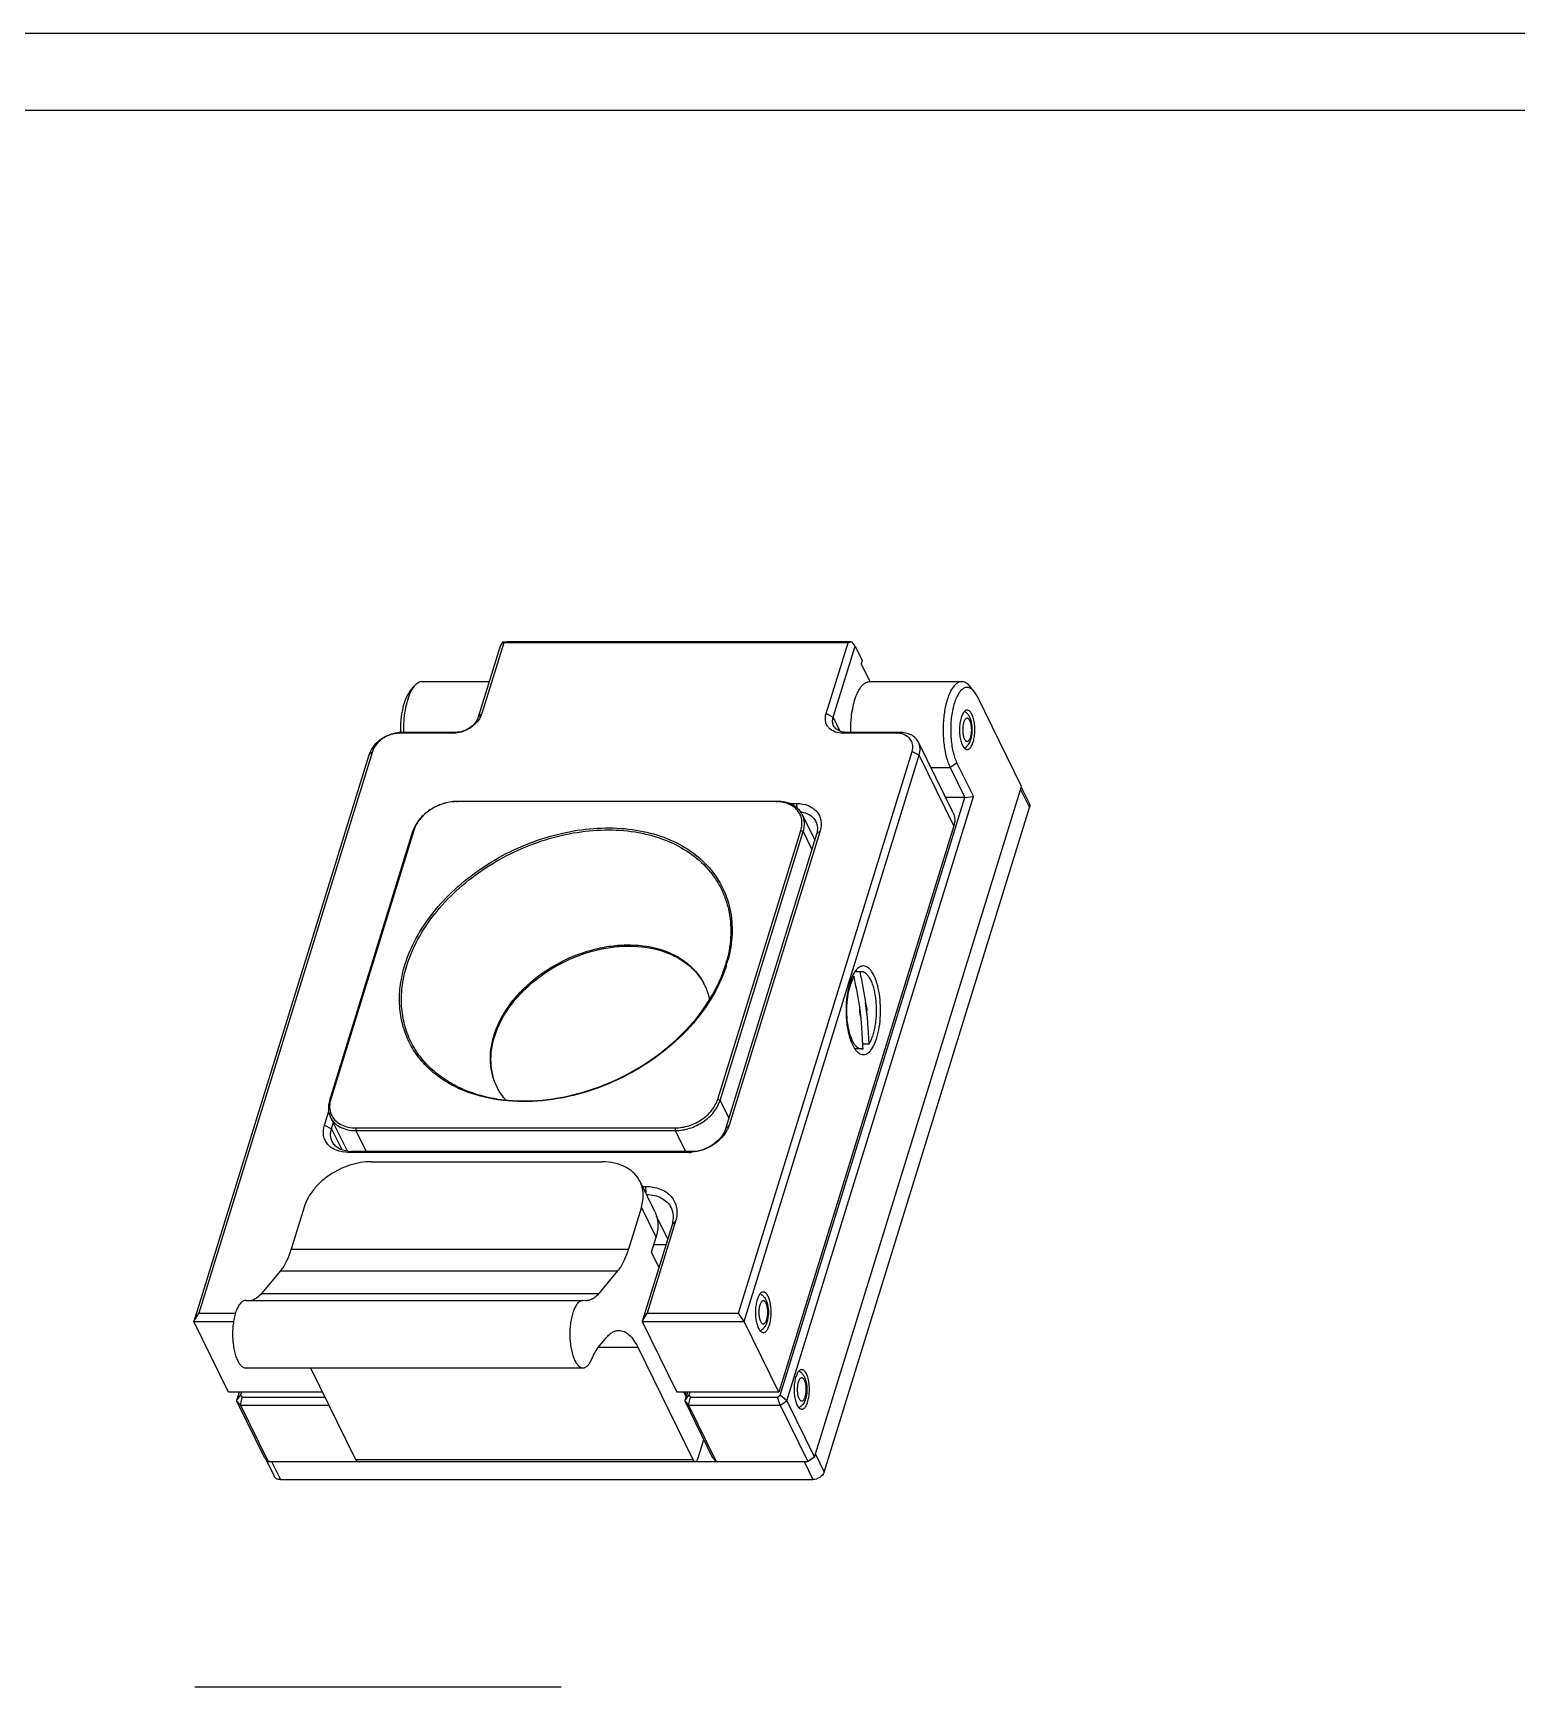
# Model space of a CAD drawing. Header units: inches. Extents: x 480 to 724, y 83 to 258.
# Drawn here: x 570.3 to 647.2, y 172 to 257.8 of the extents above; entities that cross this region are included whole.
import ezdxf

# ---------------------------------------------------------------- set-up
doc = ezdxf.new("R2010")
doc.units = ezdxf.units.IN
doc.header["$MEASUREMENT"] = 0
doc.layers.add('02___PRT_ALL_AXES', color=7, linetype='Continuous')

msp = doc.modelspace()

# ---------------------------------------------------------------- linework, layer by layer
at = {"color": 7, "linetype": 'Continuous'}
for p, q in [((594.486, 226.01), (593.348, 222.328)), ((594.671, 226.196), (593.533, 222.515)), ((594.615, 226.221), (594.486, 226.01)), ((594.835, 226.245), (594.615, 226.221)), ((594.615, 226.221), (594.671, 226.196)), ((612.539, 226.196), (594.671, 226.196)), ((612.703, 226.245), (594.835, 226.245)), ((611.402, 222.515), (612.539, 226.196)), ((611.769, 222.328), (612.907, 226.01)), ((612.759, 226.221), (612.539, 226.196)), ((612.759, 226.221), (612.703, 226.245)), ((612.907, 226.01), (612.759, 226.221)), ((612.907, 226.01), (613.273, 225.264)), ((613.273, 225.264), (613.225, 225.107)), ((613.682, 224.176), (613.225, 225.107)), ((589.806, 223.67), (590.033, 223.941)), ((590.445, 224.176), (593.919, 224.176)), ((613.656, 224.176), (618.445, 224.176)), ((619.084, 223.67), (618.857, 223.941)), ((619.254, 223.399), (619.084, 223.67)), ((621.542, 218.737), (619.254, 223.399)), ((593.533, 222.515), (593.348, 222.328)), ((611.402, 222.515), (611.769, 222.328)), ((611.769, 222.328), (612.122, 221.61)), ((589.258, 221.496), (589.422, 221.545)), ((592.021, 221.496), (589.258, 221.496)), ((592.185, 221.545), (589.422, 221.545)), ((592.021, 221.496), (592.185, 221.545)), ((612.284, 221.496), (612.448, 221.545)), ((615.047, 221.496), (612.284, 221.496)), ((615.212, 221.545), (612.448, 221.545)), ((615.047, 221.496), (615.212, 221.545)), ((587.862, 220.556), (578.857, 191.417)), ((587.862, 220.556), (587.677, 220.37)), ((606.857, 191.417), (615.862, 220.556)), ((615.862, 220.556), (616.23, 220.37)), ((617.995, 217.363), (616.195, 221.031)), ((587.677, 220.37), (578.6, 190.995)), ((607.153, 190.995), (616.23, 220.37)), ((618.03, 216.703), (616.23, 220.37)), ((616.84, 219.718), (617.84, 219.718)), ((618.189, 219.953), (617.84, 219.718)), ((617.84, 219.718), (618.603, 218.164)), ((618.189, 219.953), (619.043, 218.212)), ((610.794, 183.957), (621.542, 218.737)), ((592.22, 217.95), (592.275, 217.966)), ((608.799, 217.95), (592.22, 217.95)), ((608.854, 217.966), (592.275, 217.966)), ((608.799, 217.95), (608.854, 217.966)), ((609.023, 187.163), (618.603, 218.164)), ((609.36, 186.879), (619.043, 218.212)), ((618.603, 218.164), (617.602, 218.164)), ((618.603, 218.164), (619.043, 218.212)), ((621.494, 218.58), (621.951, 217.648)), ((621.531, 218.701), (621.939, 217.868)), ((609.498, 217.854), (609.869, 217.854)), ((609.869, 217.854), (609.879, 217.628)), ((610.165, 217.281), (610.814, 215.959)), ((611.3, 183.182), (621.951, 217.648)), ((589.949, 216.4), (585.64, 202.457)), ((590.01, 216.462), (585.702, 202.519)), ((590.01, 216.462), (589.949, 216.4)), ((605.781, 202.519), (610.09, 216.462)), ((605.903, 202.457), (610.212, 216.4)), ((610.907, 216.258), (606.186, 200.983)), ((611.091, 216.444), (606.371, 201.169)), ((618.03, 216.703), (608.952, 187.328)), ((610.09, 216.462), (610.212, 216.4)), ((610.212, 216.4), (610.665, 215.477)), ((611.091, 216.444), (610.907, 216.258)), ((589.55, 209.49), (589.551, 209.495)), ((612.86, 208.876), (612.753, 208.876)), ((613.157, 209.117), (612.891, 209.117)), ((613.239, 209.128), (613.157, 209.117)), ((613.218, 206.722), (613.147, 207.294)), ((613.515, 206.963), (613.444, 207.535)), ((613.239, 205.128), (613.321, 205.139)), ((613.618, 205.381), (613.306, 205.381)), ((585.702, 202.519), (585.64, 202.457)), ((605.781, 202.519), (605.903, 202.457)), ((605.903, 202.457), (606.356, 201.533)), ((585.371, 201.169), (585.593, 201.889)), ((585.687, 201.575), (586.542, 199.833)), ((585.371, 201.169), (585.739, 200.983)), ((585.739, 200.983), (585.831, 201.281)), ((585.739, 200.983), (586.268, 199.905)), ((586.992, 201.03), (586.998, 200.89)), ((586.992, 201.03), (603.571, 201.03)), ((586.998, 200.89), (587.529, 199.808)), ((586.998, 200.89), (603.577, 200.89)), ((603.571, 201.03), (603.577, 200.89)), ((603.577, 200.89), (604.108, 199.808)), ((606.371, 201.169), (606.186, 200.983)), ((586.593, 199.759), (586.757, 199.808)), ((604.277, 199.759), (586.593, 199.759)), ((604.442, 199.808), (586.757, 199.808)), ((587.807, 199.274), (599.781, 199.274)), ((604.277, 199.759), (604.442, 199.808)), ((602.51, 196.691), (601.748, 198.246)), ((601.87, 197.997), (602.029, 197.997)), ((602.029, 197.997), (602.045, 197.64)), ((584.318, 196.924), (583.645, 194.748)), ((601.818, 196.924), (601.145, 194.748)), ((602.58, 195.37), (601.818, 196.924)), ((602.592, 196.465), (603.178, 195.272)), ((603.406, 196.009), (601.856, 190.995)), ((603.59, 196.195), (602.114, 191.417)), ((603.59, 196.195), (603.406, 196.009)), ((602.338, 194.587), (602.58, 195.37)), ((603.083, 194.964), (602.455, 194.964)), ((578.6, 190.995), (578.857, 191.417)), ((578.857, 191.417), (580.756, 191.417)), ((601.856, 190.995), (602.114, 191.417)), ((602.114, 191.417), (606.857, 191.417)), ((607.153, 190.995), (606.857, 191.417)), ((580.399, 187.328), (578.6, 190.995)), ((578.6, 190.995), (580.656, 190.995)), ((601.856, 190.995), (607.153, 190.995)), ((601.856, 190.995), (603.656, 187.328)), ((608.952, 187.328), (607.153, 190.995)), ((585.268, 187.328), (580.399, 187.328)), ((580.946, 187.328), (580.808, 186.879)), ((580.808, 186.879), (581.022, 187.163)), ((581.011, 186.644), (581.107, 187.065)), ((581.073, 187.328), (581.022, 187.163)), ((581.022, 187.163), (581.107, 187.065)), ((581.107, 187.065), (585.397, 187.065)), ((608.952, 187.328), (603.656, 187.328)), ((604.203, 187.328), (604.064, 186.879)), ((604.064, 186.879), (604.279, 187.163)), ((604.268, 186.644), (604.364, 187.065)), ((604.33, 187.328), (604.279, 187.163)), ((604.279, 187.163), (604.364, 187.065)), ((604.364, 187.065), (608.878, 187.065)), ((608.878, 187.065), (609.023, 187.163)), ((609.012, 186.644), (608.878, 187.065)), ((609.36, 186.879), (609.023, 187.163)), ((580.808, 186.879), (581.011, 186.644)), ((580.808, 186.879), (582.241, 183.957)), ((581.011, 186.644), (582.445, 183.722)), ((581.011, 186.644), (585.603, 186.644)), ((604.064, 186.879), (604.268, 186.644)), ((604.064, 186.879), (605.498, 183.957)), ((604.268, 186.644), (609.012, 186.644)), ((604.268, 186.644), (605.702, 183.722)), ((609.012, 186.644), (609.36, 186.879)), ((609.012, 186.644), (610.445, 183.722)), ((609.36, 186.879), (610.794, 183.957)), ((582.445, 183.722), (582.241, 183.957)), ((582.308, 183.881), (582.759, 182.961)), ((582.445, 183.722), (587.104, 183.722)), ((582.629, 183.722), (583.087, 182.79)), ((604.604, 183.722), (610.445, 183.722)), ((605.702, 183.722), (605.498, 183.957)), ((610.261, 183.722), (610.719, 182.79)), ((610.794, 183.957), (610.445, 183.722)), ((610.843, 184.114), (611.3, 183.182)), ((583.087, 182.79), (610.719, 182.79))]:
    msp.add_line(p, q, dxfattribs=at)
for points in [[(724.241, 83.387), (480.45, 83.387), (480.45, 257.813), (724.241, 257.813)], [(720.241, 87.387), (484.45, 87.387), (484.45, 253.813), (720.241, 253.813)]]:
    msp.add_lwpolyline(points, close=True)
for centre, radius, start, end in [((591.738, 222.703), 2.114, 153.47499, 154.08499), ((589.423, 219.848), 1.697, 90.04962, 95.6548), ((612.43, 222.438), 0.891, 256.27712, 260.9143), ((615.066, 220.409), 1.087, 76.30493, 82.52633), ((589.029, 219.918), 1.428, 148.02939, 151.67515), ((618.341, 221.202), 0.529, 295.8349, 302.14588), ((618.34, 221.204), 0.53, 302.1467, 303.16806), ((618.429, 221.42), 0.487, 332.43208, 333.70878), ((592.275, 215.784), 2.183, 90.00332, 91.43689), ((608.8, 215.926), 2.024, 88.46693, 90.00256), ((591.44, 215.939), 1.561, 159.90445, 162.81413), ((599.67, 211.467), 6.81, 342.82741, 343.25601), ((599.781, 211.434), 6.694, 343.25152, 345.24885), ((599.624, 211.535), 6.926, 342.39011, 342.82734), ((599.744, 211.499), 6.8, 342.82282, 344.84861), ((602.278, 207.09), 3.123, 25.88277, 26.13634), ((614.816, 207.714), 2.283, 158.95597, 159.1411), ((598.509, 204.482), 4.542, 162.82706, 163.52699), ((587.052, 202.101), 1.413, 162.81758, 165.83487), ((597.112, 204.555), 3.122, 206.13632, 207.16591), ((604.795, 201.686), 1.66, 329.99226, 333.44996), ((586.756, 201.354), 1.546, 264.06824, 270.03961), ((604.276, 201.781), 2.022, 270.03421, 274.72939), ((607.851, 191.211), 0.487, 332.43147, 333.70876), ((606.771, 187.458), 2.68, 182.79269, 186.80791), ((609.846, 187.209), 0.487, 332.43147, 333.70876), ((609.757, 186.991), 0.529, 295.84207, 302.35643)]:
    msp.add_arc(centre, radius, start, end, dxfattribs=at)
for points, knots in [([(590.033, 223.941), (590.016, 223.921), (589.945, 223.829), (589.886, 223.727), (589.846, 223.647)], [0, 0, 0, 0, 0.2294, 1, 1, 1, 1]), ([(590.445, 224.176), (590.372, 224.176), (590.209, 224.124), (590.09, 224.01), (590.033, 223.941)], [0, 0, 0, 0, 0.451128, 1, 1, 1, 1]), ([(612.684, 221.544), (612.68, 221.713), (612.686, 222.046), (612.734, 222.532), (612.818, 222.983), (612.935, 223.382), (613.08, 223.713), (613.249, 223.966), (613.439, 224.132), (613.588, 224.176), (613.656, 224.176)], [0, 0, 0, 0, 0.169318, 0.334285, 0.489287, 0.629364, 0.750679, 0.851222, 0.932129, 1, 1, 1, 1]), ([(618.445, 224.176), (618.394, 224.176), (618.286, 224.153), (618.136, 224.057), (617.998, 223.907), (617.816, 223.62), (617.64, 223.144), (617.508, 222.479), (617.457, 221.741), (617.493, 220.996), (617.612, 220.314), (617.752, 219.897), (617.84, 219.718)], [0, 0, 0, 0, 0.031394, 0.066537, 0.107891, 0.156539, 0.275362, 0.417885, 0.573838, 0.730884, 0.876522, 1, 1, 1, 1]), ([(619.084, 223.67), (619.041, 223.721), (618.953, 223.807), (618.791, 223.882), (618.62, 223.874), (618.46, 223.784), (618.317, 223.628), (618.188, 223.412), (618.076, 223.141), (617.985, 222.824), (617.917, 222.469), (617.861, 221.957), (617.859, 221.309), (617.957, 220.587), (618.096, 220.142), (618.189, 219.953)], [0, 0, 0, 0, 0.042325, 0.077724, 0.110778, 0.147247, 0.191231, 0.244407, 0.306796, 0.377431, 0.454733, 0.536722, 0.705628, 0.86565, 1, 1, 1, 1]), ([(618.857, 223.941), (618.8, 224.01), (618.681, 224.124), (618.518, 224.176), (618.445, 224.176)], [0, 0, 0, 0, 0.548864, 1, 1, 1, 1]), ([(589.806, 223.669), (589.717, 223.562), (589.564, 223.277), (589.413, 222.776), (589.322, 222.181), (589.308, 221.757), (589.314, 221.54)], [0, 0, 0, 0, 0.18927, 0.429034, 0.705812, 1, 1, 1, 1]), ([(589.836, 223.627), (589.77, 223.492), (589.658, 223.186), (589.502, 222.494), (589.465, 221.932), (589.473, 221.547)], [0, 0, 0, 0, 0.212016, 0.45655, 1, 1, 1, 1]), ([(593.348, 222.328), (593.278, 222.103), (593.011, 221.802), (592.567, 221.59), (592.31, 221.545), (592.185, 221.545)], [0, 0, 0, 0, 0.48037, 0.745089, 1, 1, 1, 1]), ([(593.411, 222.251), (593.284, 222.047), (592.91, 221.703), (592.434, 221.534), (592.187, 221.506)], [0, 0, 0, 0, 0.491315, 1, 1, 1, 1]), ([(593.533, 222.515), (593.526, 222.492), (593.494, 222.401), (593.45, 222.314), (593.411, 222.251)], [0, 0, 0, 0, 0.241895, 1, 1, 1, 1]), ([(612.284, 221.496), (612.137, 221.496), (611.857, 221.539), (611.561, 221.732), (611.421, 221.946), (611.343, 222.19), (611.363, 222.39), (611.402, 222.515)], [0, 0, 0, 0, 0.277415, 0.521983, 0.638039, 0.754238, 1, 1, 1, 1]), ([(611.793, 221.888), (611.761, 221.953), (611.724, 222.103), (611.746, 222.254), (611.769, 222.328)], [0, 0, 0, 0, 0.482563, 1, 1, 1, 1]), ([(618.905, 221.303), (618.925, 221.371), (618.953, 221.518), (618.959, 221.742), (618.938, 221.927), (618.903, 222.061), (618.871, 222.143), (618.833, 222.207), (618.791, 222.253), (618.743, 222.278), (618.692, 222.275), (618.645, 222.247), (618.603, 222.198), (618.567, 222.13), (618.547, 222.078), (618.539, 222.049)], [0, 0, 0, 0, 0.154945, 0.325244, 0.489115, 0.56219, 0.626515, 0.680834, 0.725105, 0.761391, 0.794833, 0.832189, 0.878061, 0.934128, 1, 1, 1, 1]), ([(618.946, 221.291), (618.974, 221.417), (618.999, 221.676), (618.969, 221.995), (618.901, 222.232), (618.828, 222.39), (618.723, 222.528), (618.628, 222.597), (618.576, 222.623)], [0, 0, 0, 0, 0.263429, 0.526602, 0.649068, 0.765772, 0.881278, 1, 1, 1, 1]), ([(589.256, 221.537), (588.966, 221.508), (588.407, 221.315), (587.967, 220.913), (587.818, 220.674)], [0, 0, 0, 0, 0.508181, 1, 1, 1, 1]), ([(589.258, 221.496), (589.107, 221.496), (588.799, 221.443), (588.267, 221.188), (587.946, 220.827), (587.862, 220.556)], [0, 0, 0, 0, 0.254912, 0.51963, 1, 1, 1, 1]), ([(592.187, 221.506), (592.173, 221.504), (592.118, 221.499), (592.062, 221.496), (592.021, 221.496)], [0, 0, 0, 0, 0.253344, 1, 1, 1, 1]), ([(612.218, 221.572), (612.126, 221.594), (611.955, 221.667), (611.831, 221.81), (611.793, 221.888)], [0, 0, 0, 0, 0.523141, 1, 1, 1, 1]), ([(612.448, 221.545), (612.435, 221.545), (612.381, 221.546), (612.328, 221.551), (612.289, 221.557)], [0, 0, 0, 0, 0.25449, 1, 1, 1, 1]), ([(615.208, 221.486), (615.195, 221.488), (615.141, 221.494), (615.088, 221.496), (615.047, 221.496)], [0, 0, 0, 0, 0.246358, 1, 1, 1, 1]), ([(616.195, 221.031), (616.156, 221.11), (616.048, 221.259), (615.815, 221.424), (615.528, 221.524), (615.32, 221.545), (615.212, 221.545)], [0, 0, 0, 0, 0.226863, 0.465039, 0.722073, 1, 1, 1, 1]), ([(615.862, 220.556), (615.892, 220.653), (615.919, 220.853), (615.829, 221.142), (615.616, 221.361), (615.426, 221.439), (615.324, 221.464)], [0, 0, 0, 0, 0.255329, 0.493306, 0.735272, 1, 1, 1, 1]), ([(618.539, 222.049), (618.519, 221.987), (618.493, 221.853), (618.483, 221.647), (618.501, 221.444), (618.538, 221.29), (618.582, 221.19), (618.618, 221.135), (618.657, 221.096), (618.701, 221.075), (618.747, 221.076), (618.79, 221.099), (618.829, 221.14), (618.851, 221.175), (618.861, 221.195)], [0, 0, 0, 0, 0.154412, 0.324552, 0.492124, 0.639286, 0.700885, 0.753132, 0.79628, 0.832372, 0.865889, 0.902596, 0.946692, 1, 1, 1, 1]), ([(587.773, 220.596), (587.763, 220.577), (587.726, 220.504), (587.695, 220.428), (587.677, 220.37)], [0, 0, 0, 0, 0.256383, 1, 1, 1, 1]), ([(616.23, 220.37), (616.264, 220.481), (616.299, 220.708), (616.243, 220.933), (616.195, 221.031)], [0, 0, 0, 0, 0.517437, 1, 1, 1, 1]), ([(618.63, 220.76), (618.702, 220.807), (618.824, 220.939), (618.893, 221.101), (618.918, 221.185)], [0, 0, 0, 0, 0.497519, 1, 1, 1, 1]), ([(618.866, 221.204), (618.87, 221.212), (618.885, 221.244), (618.897, 221.277), (618.905, 221.303)], [0, 0, 0, 0, 0.234073, 1, 1, 1, 1]), ([(618.918, 221.185), (618.921, 221.193), (618.931, 221.229), (618.94, 221.264), (618.946, 221.291)], [0, 0, 0, 0, 0.245301, 1, 1, 1, 1]), ([(592.22, 217.966), (591.981, 217.96), (591.495, 217.87), (590.835, 217.549), (590.295, 217.08), (590.049, 216.68), (589.974, 216.475)], [0, 0, 0, 0, 0.252976, 0.514757, 0.768396, 1, 1, 1, 1]), ([(592.22, 217.95), (591.982, 217.95), (591.496, 217.867), (590.836, 217.547), (590.306, 217.074), (590.074, 216.668), (590.01, 216.462)], [0, 0, 0, 0, 0.253189, 0.516158, 0.770109, 1, 1, 1, 1]), ([(610.165, 217.281), (610.114, 217.386), (609.969, 217.586), (609.659, 217.805), (609.277, 217.939), (608.998, 217.966), (608.854, 217.966)], [0, 0, 0, 0, 0.226855, 0.46505, 0.72204, 1, 1, 1, 1]), ([(610.09, 216.462), (610.118, 216.554), (610.156, 216.74), (610.146, 217.02), (610.068, 217.279), (609.924, 217.507), (609.72, 217.695), (609.466, 217.835), (609.172, 217.924), (608.962, 217.947), (608.854, 217.95)], [0, 0, 0, 0, 0.127146, 0.247421, 0.3636, 0.479377, 0.598535, 0.724095, 0.85778, 1, 1, 1, 1]), ([(609.869, 217.854), (610.073, 217.854), (610.375, 217.807), (610.719, 217.628), (610.921, 217.451), (611.065, 217.232), (611.172, 216.894), (611.145, 216.616), (611.091, 216.444)], [0, 0, 0, 0, 0.27691, 0.403249, 0.522832, 0.638678, 0.754685, 1, 1, 1, 1]), ([(610.084, 217.42), (610.097, 217.418), (610.147, 217.411), (610.197, 217.401), (610.233, 217.393)], [0, 0, 0, 0, 0.253484, 1, 1, 1, 1]), ([(610.212, 216.4), (610.258, 216.548), (610.292, 216.78), (610.248, 217.079), (610.197, 217.216), (610.165, 217.281)], [0, 0, 0, 0, 0.516132, 0.760428, 1, 1, 1, 1]), ([(610.233, 217.393), (610.371, 217.359), (610.629, 217.249), (610.814, 217.035), (610.872, 216.918)], [0, 0, 0, 0, 0.52314, 1, 1, 1, 1]), ([(617.995, 217.363), (618.043, 217.266), (618.098, 217.041), (618.064, 216.814), (618.03, 216.703)], [0, 0, 0, 0, 0.482563, 1, 1, 1, 1]), ([(621.939, 217.868), (621.955, 217.836), (621.974, 217.761), (621.963, 217.685), (621.951, 217.648)], [0, 0, 0, 0, 0.482641, 1, 1, 1, 1]), ([(589.551, 209.495), (589.698, 209.969), (590.106, 210.915), (590.988, 212.232), (592.125, 213.445), (593.93, 214.871), (596.04, 215.91), (598.272, 216.47), (599.927, 216.631), (601.511, 216.527), (602.964, 216.159), (604.235, 215.538), (605.272, 214.68), (606.028, 213.616), (606.468, 212.391), (606.575, 211.06), (606.429, 210.166), (606.309, 209.721)], [0, 0, 0, 0, 0.061076, 0.12597, 0.194194, 0.264856, 0.408413, 0.479105, 0.547375, 0.612328, 0.673464, 0.73081, 0.785021, 0.83737, 0.889552, 0.943301, 1, 1, 1, 1]), ([(589.648, 209.456), (589.793, 209.925), (590.196, 210.861), (591.066, 212.162), (592.188, 213.363), (593.97, 214.774), (596.053, 215.804), (598.258, 216.363), (599.895, 216.526), (601.22, 216.443), (602.216, 216.241), (603.128, 215.961), (604.162, 215.461), (605.03, 214.751), (605.576, 214.088), (605.91, 213.551), (606.168, 212.975), (606.41, 212.157), (606.508, 211.052), (606.37, 210.169), (606.254, 209.73)], [0, 0, 0, 0, 0.061034, 0.125879, 0.194051, 0.264665, 0.408162, 0.478852, 0.547142, 0.612136, 0.643253, 0.673398, 0.7308, 0.785051, 0.811423, 0.837521, 0.863564, 0.889777, 0.943434, 1, 1, 1, 1]), ([(610.872, 216.918), (610.919, 216.821), (610.975, 216.596), (610.941, 216.369), (610.907, 216.258)], [0, 0, 0, 0, 0.482563, 1, 1, 1, 1]), ([(594.169, 205.823), (594.33, 206.346), (594.725, 207.109), (595.446, 208.002), (596.335, 208.853), (597.653, 209.722), (599.134, 210.275), (600.352, 210.495), (601.511, 210.556), (602.627, 210.393), (603.604, 209.982), (604.223, 209.574), (604.728, 209.068), (604.98, 208.672), (605.082, 208.466)], [0, 0, 0, 0, 0.120791, 0.185744, 0.253062, 0.391822, 0.530991, 0.598792, 0.664374, 0.78666, 0.843391, 0.89737, 0.949254, 1, 1, 1, 1]), ([(592.571, 202.975), (592.25, 203.108), (591.64, 203.419), (590.835, 204.025), (590.178, 204.751), (589.686, 205.579), (589.371, 206.492), (589.24, 207.467), (589.293, 208.482), (589.446, 209.155), (589.55, 209.49)], [0, 0, 0, 0, 0.131229, 0.256937, 0.378623, 0.498288, 0.618207, 0.740616, 0.867423, 1, 1, 1, 1]), ([(592.592, 203.025), (592.278, 203.158), (591.681, 203.468), (590.894, 204.07), (590.254, 204.787), (589.775, 205.605), (589.468, 206.504), (589.341, 207.464), (589.395, 208.463), (589.546, 209.126), (589.648, 209.456)], [0, 0, 0, 0, 0.13101, 0.256581, 0.378219, 0.497914, 0.617916, 0.740434, 0.867345, 1, 1, 1, 1]), ([(606.226, 209.44), (606.034, 208.834), (605.461, 207.628), (604.192, 206.013), (602.555, 204.605), (600.646, 203.487), (598.576, 202.72), (596.463, 202.352), (594.429, 202.403), (593.15, 202.735), (592.571, 202.975)], [0, 0, 0, 0, 0.1147, 0.23814, 0.368303, 0.501958, 0.635306, 0.7646, 0.886755, 1, 1, 1, 1]), ([(592.592, 203.025), (593.165, 202.782), (594.435, 202.445), (596.459, 202.387), (598.568, 202.751), (600.635, 203.515), (602.539, 204.632), (604.169, 206.039), (605.427, 207.652), (605.99, 208.855), (606.177, 209.458)], [0, 0, 0, 0, 0.112837, 0.234905, 0.364355, 0.497992, 0.631942, 0.762283, 0.885671, 1, 1, 1, 1]), ([(605.088, 208.454), (605.118, 208.391), (605.231, 208.138), (605.31, 207.869), (605.349, 207.664)], [0, 0, 0, 0, 0.248915, 1, 1, 1, 1]), ([(612.682, 208.527), (612.654, 208.454), (612.604, 208.297), (612.545, 208.049), (612.5, 207.782), (612.461, 207.403), (612.454, 206.923), (612.499, 206.451), (612.568, 206.097), (612.634, 205.859), (612.711, 205.648), (612.8, 205.468), (612.898, 205.322), (613.005, 205.213), (613.102, 205.155), (613.181, 205.132), (613.22, 205.128), (613.239, 205.128)], [0, 0, 0, 0, 0.06349, 0.13252, 0.205998, 0.282667, 0.440008, 0.593271, 0.664974, 0.731733, 0.792547, 0.84668, 0.893783, 0.934078, 0.968668, 0.984558, 1, 1, 1, 1]), ([(612.86, 208.876), (612.826, 208.826), (612.761, 208.715), (612.709, 208.598), (612.685, 208.534)], [0, 0, 0, 0, 0.468722, 1, 1, 1, 1]), ([(613.147, 207.294), (613.126, 207.426), (613.079, 207.689), (613.007, 208.085), (612.934, 208.48), (612.885, 208.744), (612.86, 208.876)], [0, 0, 0, 0, 0.249751, 0.499771, 0.74987, 1, 1, 1, 1]), ([(613.157, 209.117), (613.182, 208.985), (613.231, 208.722), (613.304, 208.326), (613.376, 207.931), (613.423, 207.667), (613.444, 207.535)], [0, 0, 0, 0, 0.25013, 0.500229, 0.750249, 1, 1, 1, 1]), ([(613.618, 205.381), (613.658, 205.439), (613.733, 205.571), (613.825, 205.797), (613.901, 206.057), (613.96, 206.346), (613.999, 206.656), (614.019, 206.979), (614.018, 207.305), (613.997, 207.627), (613.955, 207.936), (613.895, 208.223), (613.818, 208.481), (613.725, 208.703), (613.619, 208.884), (613.518, 209.002), (613.432, 209.068), (613.369, 209.103), (613.304, 209.124), (613.261, 209.128), (613.239, 209.128)], [0, 0, 0, 0, 0.051594, 0.111024, 0.177509, 0.249832, 0.326492, 0.405793, 0.485934, 0.565079, 0.641431, 0.713308, 0.77923, 0.838012, 0.888915, 0.931878, 0.950694, 0.968039, 0.984305, 1, 1, 1, 1]), ([(613.147, 207.294), (613.14, 207.241), (613.133, 207.136), (613.142, 206.981), (613.164, 206.86), (613.192, 206.775), (613.209, 206.738), (613.218, 206.722)], [0, 0, 0, 0, 0.270719, 0.542557, 0.792117, 0.902254, 1, 1, 1, 1]), ([(613.515, 206.963), (613.522, 207.015), (613.529, 207.121), (613.521, 207.275), (613.498, 207.397), (613.47, 207.481), (613.453, 207.518), (613.444, 207.535)], [0, 0, 0, 0, 0.270719, 0.542557, 0.792117, 0.902254, 1, 1, 1, 1]), ([(613.515, 206.963), (613.526, 206.831), (613.544, 206.567), (613.57, 206.172), (613.594, 205.776), (613.61, 205.513), (613.618, 205.381)], [0, 0, 0, 0, 0.250272, 0.500252, 0.750144, 1, 1, 1, 1]), ([(613.321, 205.139), (613.313, 205.271), (613.297, 205.535), (613.273, 205.93), (613.247, 206.326), (613.229, 206.59), (613.218, 206.722)], [0, 0, 0, 0, 0.249856, 0.499748, 0.749728, 1, 1, 1, 1]), ([(594.309, 203.18), (594.216, 203.37), (594.066, 203.774), (593.966, 204.421), (593.991, 205.097), (594.087, 205.546), (594.153, 205.77)], [0, 0, 0, 0, 0.239431, 0.48344, 0.735994, 1, 1, 1, 1]), ([(585.64, 202.457), (585.594, 202.309), (585.56, 202.076), (585.604, 201.778), (585.655, 201.64), (585.687, 201.575)], [0, 0, 0, 0, 0.516132, 0.760428, 1, 1, 1, 1]), ([(585.681, 202.447), (585.646, 202.308), (585.62, 202.024), (585.706, 201.75), (585.772, 201.632)], [0, 0, 0, 0, 0.51521, 1, 1, 1, 1]), ([(594.774, 202.484), (594.731, 202.533), (594.565, 202.734), (594.423, 202.956), (594.334, 203.129)], [0, 0, 0, 0, 0.252025, 1, 1, 1, 1]), ([(603.571, 201.03), (603.809, 201.03), (604.296, 201.114), (604.955, 201.433), (605.485, 201.907), (605.717, 202.312), (605.781, 202.519)], [0, 0, 0, 0, 0.253189, 0.516158, 0.770109, 1, 1, 1, 1]), ([(603.577, 200.89), (603.828, 200.89), (604.34, 200.978), (605.034, 201.314), (605.592, 201.812), (605.836, 202.239), (605.903, 202.457)], [0, 0, 0, 0, 0.253189, 0.516158, 0.770109, 1, 1, 1, 1]), ([(585.687, 201.575), (585.738, 201.47), (585.883, 201.271), (586.193, 201.051), (586.575, 200.917), (586.854, 200.89), (586.998, 200.89)], [0, 0, 0, 0, 0.226855, 0.46505, 0.72204, 1, 1, 1, 1]), ([(585.772, 201.632), (585.825, 201.539), (585.966, 201.363), (586.255, 201.171), (586.606, 201.055), (586.86, 201.03), (586.992, 201.03)], [0, 0, 0, 0, 0.226855, 0.465696, 0.72285, 1, 1, 1, 1]), ([(586.593, 199.759), (586.389, 199.759), (586.087, 199.806), (585.743, 199.985), (585.541, 200.162), (585.397, 200.381), (585.29, 200.719), (585.318, 200.997), (585.371, 201.169)], [0, 0, 0, 0, 0.27691, 0.403249, 0.522832, 0.638678, 0.754685, 1, 1, 1, 1]), ([(585.774, 200.322), (585.726, 200.419), (585.67, 200.644), (585.704, 200.872), (585.739, 200.983)], [0, 0, 0, 0, 0.482563, 1, 1, 1, 1]), ([(606.186, 200.983), (606.082, 200.644), (605.749, 200.271), (605.274, 200), (604.916, 199.857), (604.629, 199.808), (604.442, 199.808)], [0, 0, 0, 0, 0.48005, 0.612721, 0.745258, 1, 1, 1, 1]), ([(606.233, 200.855), (606.057, 200.551), (605.511, 200.036), (604.807, 199.796), (604.443, 199.766)], [0, 0, 0, 0, 0.490817, 1, 1, 1, 1]), ([(606.371, 201.169), (606.365, 201.15), (606.34, 201.073), (606.307, 200.998), (606.28, 200.944)], [0, 0, 0, 0, 0.24485, 1, 1, 1, 1]), ([(586.596, 199.816), (586.421, 199.834), (586.163, 199.909), (585.899, 200.121), (585.808, 200.252), (585.774, 200.322)], [0, 0, 0, 0, 0.528041, 0.768565, 1, 1, 1, 1]), ([(587.807, 199.274), (587.431, 199.274), (586.663, 199.142), (585.789, 198.719), (585.182, 198.244), (584.687, 197.721), (584.418, 197.25), (584.318, 196.924)], [0, 0, 0, 0, 0.253002, 0.515779, 0.645256, 0.77028, 1, 1, 1, 1]), ([(601.748, 198.245), (601.67, 198.404), (601.453, 198.703), (600.988, 199.032), (600.415, 199.233), (599.997, 199.274), (599.781, 199.274)], [0, 0, 0, 0, 0.226854, 0.465045, 0.722041, 1, 1, 1, 1]), ([(601.818, 196.924), (601.886, 197.146), (601.938, 197.494), (601.871, 197.942), (601.795, 198.149), (601.748, 198.245)], [0, 0, 0, 0, 0.516121, 0.760431, 1, 1, 1, 1]), ([(602.029, 197.997), (602.289, 197.997), (602.675, 197.937), (603.114, 197.708), (603.373, 197.481), (603.557, 197.202), (603.658, 196.883), (603.672, 196.539), (603.626, 196.309), (603.59, 196.195)], [0, 0, 0, 0, 0.276426, 0.402543, 0.521917, 0.637561, 0.753365, 0.873222, 1, 1, 1, 1]), ([(602.079, 197.575), (602.22, 197.573), (602.492, 197.542), (602.865, 197.407), (603.167, 197.189), (603.308, 196.993), (603.359, 196.89)], [0, 0, 0, 0, 0.277465, 0.534207, 0.772605, 1, 1, 1, 1]), ([(602.51, 196.691), (602.558, 196.595), (602.634, 196.388), (602.7, 195.94), (602.649, 195.592), (602.58, 195.37)], [0, 0, 0, 0, 0.23957, 0.48388, 1, 1, 1, 1]), ([(603.359, 196.89), (603.423, 196.76), (603.497, 196.46), (603.451, 196.157), (603.406, 196.009)], [0, 0, 0, 0, 0.48257, 1, 1, 1, 1]), ([(607.98, 192.421), (608.034, 192.397), (608.133, 192.33), (608.242, 192.192), (608.319, 192.033), (608.389, 191.794), (608.421, 191.471), (608.396, 191.209), (608.368, 191.081)], [0, 0, 0, 0, 0.119213, 0.234995, 0.351489, 0.473598, 0.736476, 1, 1, 1, 1]), ([(607.96, 191.839), (607.941, 191.777), (607.915, 191.643), (607.905, 191.437), (607.923, 191.235), (607.96, 191.081), (608.004, 190.98), (608.039, 190.925), (608.079, 190.886), (608.123, 190.865), (608.169, 190.866), (608.212, 190.889), (608.251, 190.93), (608.272, 190.965), (608.283, 190.985)], [0, 0, 0, 0, 0.154411, 0.324551, 0.492124, 0.639287, 0.700885, 0.753133, 0.796281, 0.832374, 0.86589, 0.902598, 0.946693, 1, 1, 1, 1]), ([(608.326, 191.093), (608.347, 191.161), (608.374, 191.308), (608.381, 191.532), (608.359, 191.718), (608.324, 191.851), (608.292, 191.933), (608.255, 191.997), (608.212, 192.043), (608.165, 192.068), (608.113, 192.065), (608.067, 192.037), (608.025, 191.988), (607.988, 191.92), (607.969, 191.868), (607.96, 191.839)], [0, 0, 0, 0, 0.154945, 0.325244, 0.489115, 0.56219, 0.626515, 0.680834, 0.725105, 0.761391, 0.794833, 0.832189, 0.878061, 0.934128, 1, 1, 1, 1]), ([(608.34, 190.975), (608.325, 190.926), (608.289, 190.832), (608.215, 190.701), (608.114, 190.588), (608.028, 190.532), (607.981, 190.511)], [0, 0, 0, 0, 0.252773, 0.498621, 0.745803, 1, 1, 1, 1]), ([(608.288, 190.995), (608.291, 191.002), (608.306, 191.034), (608.318, 191.067), (608.326, 191.093)], [0, 0, 0, 0, 0.234073, 1, 1, 1, 1]), ([(608.368, 191.081), (608.366, 191.072), (608.358, 191.037), (608.348, 191.001), (608.34, 190.975)], [0, 0, 0, 0, 0.254451, 1, 1, 1, 1]), ([(610.321, 187.092), (610.342, 187.159), (610.369, 187.307), (610.376, 187.531), (610.354, 187.716), (610.319, 187.85), (610.287, 187.931), (610.25, 187.996), (610.207, 188.042), (610.159, 188.067), (610.108, 188.064), (610.061, 188.036), (610.02, 187.987), (609.983, 187.919), (609.964, 187.866), (609.955, 187.838)], [0, 0, 0, 0, 0.154945, 0.325244, 0.489115, 0.56219, 0.626515, 0.680834, 0.725105, 0.761391, 0.794833, 0.832189, 0.878061, 0.934128, 1, 1, 1, 1]), ([(609.992, 188.412), (610.044, 188.386), (610.139, 188.317), (610.244, 188.179), (610.318, 188.02), (610.385, 187.783), (610.416, 187.465), (610.391, 187.206), (610.363, 187.08)], [0, 0, 0, 0, 0.118773, 0.234337, 0.351055, 0.473522, 0.736669, 1, 1, 1, 1]), ([(609.955, 187.838), (609.936, 187.776), (609.91, 187.642), (609.9, 187.436), (609.917, 187.233), (609.955, 187.079), (609.999, 186.979), (610.034, 186.924), (610.074, 186.884), (610.117, 186.863), (610.164, 186.865), (610.207, 186.888), (610.246, 186.929), (610.267, 186.964), (610.278, 186.984)], [0, 0, 0, 0, 0.154411, 0.324551, 0.492124, 0.639287, 0.700885, 0.753133, 0.796281, 0.832374, 0.86589, 0.902598, 0.946693, 1, 1, 1, 1]), ([(610.283, 186.993), (610.286, 187.001), (610.301, 187.033), (610.313, 187.066), (610.321, 187.092)], [0, 0, 0, 0, 0.234073, 1, 1, 1, 1]), ([(610.363, 187.08), (610.361, 187.071), (610.353, 187.035), (610.343, 187), (610.335, 186.974)], [0, 0, 0, 0, 0.254451, 1, 1, 1, 1]), ([(610.335, 186.974), (610.309, 186.889), (610.239, 186.725), (610.114, 186.591), (610.04, 186.544)], [0, 0, 0, 0, 0.502247, 1, 1, 1, 1]), ([(582.301, 183.894), (582.315, 183.866), (582.341, 183.831), (582.373, 183.804), (582.382, 183.797)], [0, 0, 0, 0, 0.743604, 1, 1, 1, 1]), ([(582.493, 183.742), (582.503, 183.738), (582.548, 183.727), (582.594, 183.722), (582.629, 183.722)], [0, 0, 0, 0, 0.241546, 1, 1, 1, 1]), ([(610.783, 183.993), (610.789, 184.003), (610.814, 184.041), (610.833, 184.082), (610.843, 184.114)], [0, 0, 0, 0, 0.260008, 1, 1, 1, 1]), ([(583.087, 182.79), (583.018, 182.79), (582.886, 182.813), (582.785, 182.908), (582.759, 182.961)], [0, 0, 0, 0, 0.536387, 1, 1, 1, 1]), ([(611.3, 183.182), (611.265, 183.069), (611.09, 182.87), (610.845, 182.79), (610.719, 182.79)], [0, 0, 0, 0, 0.48302, 1, 1, 1, 1])]:
    msp.add_open_spline(points, degree=3, knots=knots, dxfattribs=at)
msp.add_open_spline([(610.555, 183.797), (610.601, 183.821), (610.644, 183.85), (610.683, 183.884)], degree=3, dxfattribs=at)
at = {"layer": '02___PRT_ALL_AXES', "color": 7, "linetype": 'Continuous'}
for p, q in [((613.239, 209.128), (612.898, 209.128)), ((613.239, 205.128), (612.898, 205.128)), ((583.645, 194.748), (601.145, 194.748)), ((602.724, 193.801), (602.338, 194.587)), ((583.083, 193.609), (582.109, 192.443)), ((583.083, 193.609), (600.584, 193.609)), ((600.584, 193.609), (599.61, 192.443)), ((582.109, 192.443), (599.61, 192.443)), ((581.287, 192.084), (598.787, 192.084)), ((598.952, 192.068), (598.787, 192.084)), ((599.594, 189.658), (601.625, 189.658)), ((599.644, 189.726), (599.998, 190.15)), ((601.625, 189.658), (604.483, 183.832)), ((581.287, 188.584), (598.787, 188.584)), ((584.652, 188.584), (586.983, 183.832)), ((604.133, 187.1), (604.021, 187.328)), ((604.878, 184.305), (605.052, 184.867)), ((586.983, 183.832), (604.483, 183.832)), ((587.104, 183.724), (604.604, 183.724)), ((604.757, 183.913), (604.878, 184.305)), ((578.653, 172.036), (597.653, 172.036))]:
    msp.add_line(p, q, dxfattribs=at)
for centre, radius, start, end in [((602.31, 207.029), 3.121, 27.40676, 28.60248), ((598.583, 204.406), 4.588, 162.26412, 162.82714)]:
    msp.add_arc(centre, radius, start, end, dxfattribs=at)
for points, knots in [([(618.722, 222.701), (618.701, 222.701), (618.656, 222.691), (618.595, 222.652), (618.538, 222.591), (618.464, 222.473), (618.391, 222.278), (618.337, 222.005), (618.316, 221.703), (618.331, 221.397), (618.38, 221.118), (618.437, 220.947), (618.473, 220.873)], [0, 0, 0, 0, 0.031392, 0.066531, 0.107875, 0.15652, 0.275332, 0.417852, 0.573808, 0.730868, 0.876516, 1, 1, 1, 1]), ([(618.721, 220.651), (618.742, 220.651), (618.787, 220.66), (618.848, 220.7), (618.905, 220.761), (618.979, 220.879), (619.052, 221.074), (619.106, 221.346), (619.127, 221.649), (619.112, 221.955), (619.063, 222.234), (619.006, 222.405), (618.97, 222.479)], [0, 0, 0, 0, 0.031392, 0.066531, 0.107875, 0.15652, 0.275332, 0.417852, 0.573808, 0.730868, 0.876516, 1, 1, 1, 1]), ([(618.97, 222.479), (618.954, 222.512), (618.92, 222.571), (618.859, 222.643), (618.793, 222.689), (618.744, 222.701), (618.722, 222.701)], [0, 0, 0, 0, 0.315639, 0.582124, 0.804598, 1, 1, 1, 1]), ([(618.473, 220.873), (618.49, 220.84), (618.523, 220.781), (618.584, 220.709), (618.65, 220.662), (618.699, 220.651), (618.721, 220.651)], [0, 0, 0, 0, 0.315639, 0.582124, 0.804598, 1, 1, 1, 1]), ([(594.213, 205.804), (594.377, 206.318), (594.77, 207.067), (595.483, 207.946), (596.133, 208.568), (596.87, 209.122), (597.942, 209.751), (599.108, 210.195), (600.307, 210.423), (601.451, 210.497), (602.557, 210.354), (603.535, 209.97), (604.16, 209.585), (604.677, 209.103), (604.942, 208.722), (605.05, 208.523)], [0, 0, 0, 0, 0.120708, 0.185518, 0.252642, 0.32145, 0.391196, 0.530046, 0.59779, 0.663409, 0.786051, 0.843032, 0.897245, 0.949274, 1, 1, 1, 1]), ([(613.331, 209.428), (613.262, 209.428), (613.151, 209.392), (613.028, 209.298), (612.897, 209.155), (612.752, 208.907), (612.668, 208.683), (612.63, 208.558)], [0, 0, 0, 0, 0.176223, 0.27827, 0.393434, 0.667596, 1, 1, 1, 1]), ([(614.033, 205.699), (614.089, 205.88), (614.174, 206.27), (614.233, 206.88), (614.226, 207.509), (614.154, 208.11), (614.022, 208.636), (613.863, 209.005), (613.706, 209.225), (613.589, 209.339), (613.463, 209.411), (613.373, 209.428), (613.331, 209.428)], [0, 0, 0, 0, 0.139432, 0.292854, 0.450393, 0.601643, 0.736964, 0.848859, 0.894905, 0.934521, 0.96882, 1, 1, 1, 1]), ([(612.63, 208.558), (612.574, 208.377), (612.488, 207.987), (612.429, 207.377), (612.436, 206.747), (612.509, 206.147), (612.64, 205.62), (612.8, 205.251), (612.956, 205.032), (613.074, 204.917), (613.199, 204.845), (613.289, 204.828), (613.331, 204.828)], [0, 0, 0, 0, 0.139432, 0.292854, 0.450393, 0.601643, 0.736964, 0.848859, 0.894905, 0.934521, 0.96882, 1, 1, 1, 1]), ([(594.31, 203.18), (594.221, 203.37), (594.081, 203.775), (593.994, 204.421), (594.029, 205.093), (594.131, 205.539), (594.199, 205.761)], [0, 0, 0, 0, 0.23902, 0.482998, 0.735758, 1, 1, 1, 1]), ([(613.331, 204.828), (613.401, 204.828), (613.511, 204.864), (613.634, 204.959), (613.766, 205.102), (613.91, 205.349), (613.994, 205.574), (614.033, 205.699)], [0, 0, 0, 0, 0.176223, 0.27827, 0.393434, 0.667596, 1, 1, 1, 1]), ([(583.645, 194.748), (583.576, 194.525), (583.458, 194.209), (583.253, 193.836), (583.141, 193.679), (583.083, 193.609)], [0, 0, 0, 0, 0.549434, 0.787545, 1, 1, 1, 1]), ([(601.145, 194.748), (601.076, 194.525), (600.958, 194.209), (600.753, 193.836), (600.642, 193.679), (600.584, 193.609)], [0, 0, 0, 0, 0.549434, 0.787545, 1, 1, 1, 1]), ([(582.109, 192.443), (582.034, 192.352), (581.877, 192.197), (581.674, 192.101), (581.576, 192.081)], [0, 0, 0, 0, 0.54391, 1, 1, 1, 1]), ([(599.61, 192.443), (599.561, 192.385), (599.463, 192.282), (599.298, 192.16), (599.127, 192.086), (599.009, 192.068), (598.952, 192.068)], [0, 0, 0, 0, 0.289747, 0.547661, 0.780691, 1, 1, 1, 1]), ([(608.143, 192.516), (608.111, 192.516), (608.041, 192.493), (607.954, 192.406), (607.879, 192.278), (607.84, 192.176), (607.823, 192.119)], [0, 0, 0, 0, 0.176404, 0.392892, 0.667446, 1, 1, 1, 1]), ([(608.463, 190.813), (608.489, 190.896), (608.528, 191.074), (608.555, 191.353), (608.552, 191.64), (608.519, 191.914), (608.458, 192.155), (608.386, 192.323), (608.314, 192.423), (608.248, 192.489), (608.183, 192.516), (608.143, 192.516)], [0, 0, 0, 0, 0.139551, 0.293132, 0.450812, 0.602197, 0.737631, 0.84961, 0.895679, 0.935324, 1, 1, 1, 1]), ([(581.287, 192.084), (581.241, 192.084), (581.14, 192.056), (581.011, 191.946), (580.895, 191.78), (580.795, 191.561), (580.713, 191.297), (580.652, 190.997), (580.614, 190.671), (580.601, 190.333), (580.614, 189.995), (580.652, 189.67), (580.713, 189.37), (580.795, 189.106), (580.896, 188.887), (581.011, 188.721), (581.141, 188.612), (581.241, 188.584), (581.287, 188.584)], [0, 0, 0, 0, 0.034306, 0.07484, 0.124887, 0.185132, 0.25475, 0.332021, 0.414668, 0.500083, 0.585494, 0.66813, 0.74538, 0.814972, 0.875189, 0.925205, 0.965716, 1, 1, 1, 1]), ([(598.787, 192.084), (598.741, 192.084), (598.641, 192.056), (598.511, 191.946), (598.396, 191.78), (598.295, 191.561), (598.213, 191.297), (598.152, 190.997), (598.114, 190.671), (598.101, 190.333), (598.114, 189.995), (598.152, 189.67), (598.213, 189.37), (598.295, 189.106), (598.396, 188.887), (598.512, 188.721), (598.641, 188.612), (598.741, 188.584), (598.787, 188.584)], [0, 0, 0, 0, 0.034306, 0.07484, 0.124887, 0.185132, 0.25475, 0.332021, 0.414668, 0.500083, 0.585494, 0.66813, 0.74538, 0.814972, 0.875189, 0.925205, 0.965716, 1, 1, 1, 1]), ([(607.823, 192.119), (607.797, 192.036), (607.758, 191.858), (607.731, 191.579), (607.735, 191.292), (607.768, 191.018), (607.828, 190.777), (607.9, 190.609), (607.972, 190.509), (608.039, 190.443), (608.103, 190.416), (608.143, 190.416)], [0, 0, 0, 0, 0.139551, 0.293132, 0.450812, 0.602197, 0.737631, 0.84961, 0.895679, 0.935324, 1, 1, 1, 1]), ([(599.998, 190.15), (600.046, 190.208), (600.145, 190.311), (600.31, 190.433), (600.481, 190.507), (600.599, 190.525), (600.656, 190.525)], [0, 0, 0, 0, 0.28975, 0.547722, 0.78076, 1, 1, 1, 1]), ([(600.656, 190.525), (600.7, 190.525), (600.789, 190.515), (600.971, 190.455), (601.194, 190.299), (601.43, 190.017), (601.561, 189.787), (601.625, 189.658)], [0, 0, 0, 0, 0.096315, 0.196291, 0.418515, 0.684393, 1, 1, 1, 1]), ([(608.143, 190.416), (608.175, 190.416), (608.246, 190.439), (608.332, 190.526), (608.408, 190.654), (608.446, 190.756), (608.463, 190.813)], [0, 0, 0, 0, 0.176404, 0.392892, 0.667446, 1, 1, 1, 1]), ([(599.248, 189.045), (599.303, 189.175), (599.418, 189.413), (599.566, 189.632), (599.644, 189.726)], [0, 0, 0, 0, 0.536235, 1, 1, 1, 1]), ([(598.787, 188.584), (598.83, 188.584), (598.924, 188.608), (599.048, 188.706), (599.159, 188.856), (599.22, 188.978), (599.248, 189.045)], [0, 0, 0, 0, 0.188865, 0.408945, 0.677777, 1, 1, 1, 1]), ([(610.138, 188.49), (610.117, 188.49), (610.073, 188.48), (610.011, 188.441), (609.955, 188.38), (609.88, 188.262), (609.808, 188.067), (609.754, 187.794), (609.733, 187.491), (609.748, 187.186), (609.796, 186.906), (609.854, 186.735), (609.89, 186.662)], [0, 0, 0, 0, 0.031392, 0.066531, 0.107875, 0.15652, 0.275332, 0.417852, 0.573808, 0.730868, 0.876516, 1, 1, 1, 1]), ([(610.386, 188.268), (610.37, 188.301), (610.336, 188.36), (610.276, 188.432), (610.21, 188.478), (610.161, 188.49), (610.138, 188.49)], [0, 0, 0, 0, 0.315639, 0.582124, 0.804598, 1, 1, 1, 1]), ([(610.138, 186.44), (610.159, 186.44), (610.203, 186.449), (610.265, 186.488), (610.322, 186.55), (610.396, 186.668), (610.468, 186.863), (610.522, 187.135), (610.543, 187.438), (610.528, 187.743), (610.48, 188.023), (610.422, 188.194), (610.386, 188.268)], [0, 0, 0, 0, 0.031392, 0.066531, 0.107875, 0.15652, 0.275332, 0.417852, 0.573808, 0.730868, 0.876516, 1, 1, 1, 1]), ([(609.89, 186.662), (609.906, 186.629), (609.94, 186.57), (610, 186.498), (610.066, 186.451), (610.115, 186.44), (610.138, 186.44)], [0, 0, 0, 0, 0.315639, 0.582124, 0.804598, 1, 1, 1, 1]), ([(586.983, 183.832), (586.991, 183.816), (587.008, 183.787), (587.037, 183.752), (587.069, 183.729), (587.093, 183.724), (587.104, 183.724)], [0, 0, 0, 0, 0.31549, 0.5821, 0.804621, 1, 1, 1, 1]), ([(604.483, 183.832), (604.491, 183.816), (604.508, 183.787), (604.537, 183.752), (604.569, 183.729), (604.593, 183.724), (604.604, 183.724)], [0, 0, 0, 0, 0.31549, 0.5821, 0.804621, 1, 1, 1, 1]), ([(604.604, 183.724), (604.619, 183.724), (604.653, 183.735), (604.694, 183.776), (604.73, 183.837), (604.749, 183.886), (604.757, 183.913)], [0, 0, 0, 0, 0.176386, 0.392812, 0.667478, 1, 1, 1, 1])]:
    msp.add_open_spline(points, degree=3, knots=knots, dxfattribs=at)

doc.saveas('drawing.dxf')
